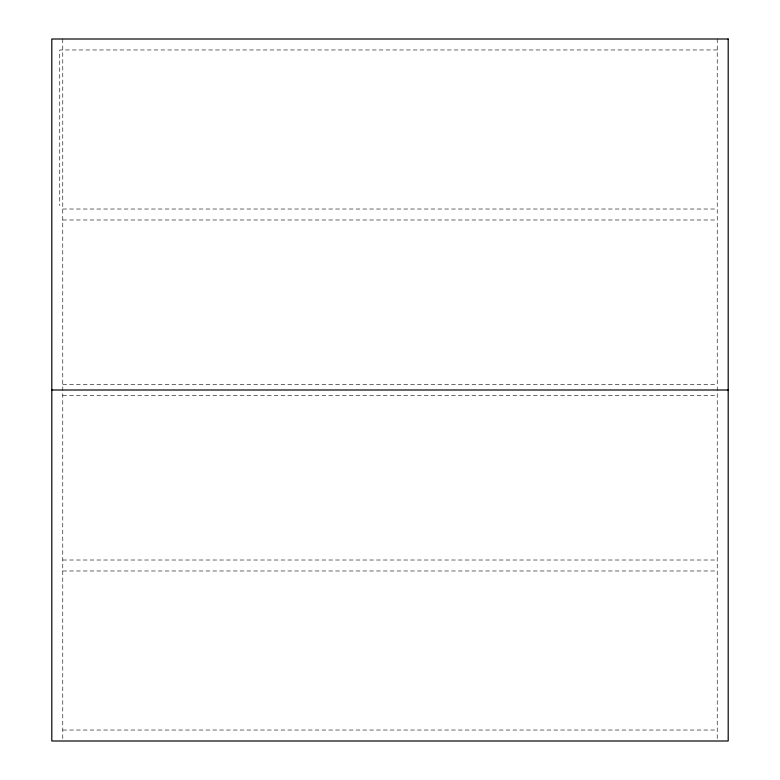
<?xml version="1.0" encoding="UTF-8"?>
<svg xmlns="http://www.w3.org/2000/svg" width="780" height="780" viewBox="0 0 780 780"><rect width="100%" height="100%" fill="white"/><g stroke="black" fill="none" stroke-linecap="round" stroke-linejoin="round"><path stroke-width="0.58" stroke-dasharray="3.9 2.92" d="M717.23 49.969L59.748 49.969L59.748 205.618M62.77 209.02L717.23 209.02M62.77 219.989L717.23 219.989M62.77 384.52L717.23 384.52M62.77 395.479L717.23 395.479M62.77 560.011L717.23 560.011M62.77 570.98L717.23 570.98M62.77 730.031L717.23 730.031M717.23 39L717.23 741M62.77 39L62.77 739.781"/><path stroke-width="1.17" d="M51.802 390L728.198 390M728.198 39L51.802 39L51.802 741L728.198 741L728.198 39"/></g></svg>
